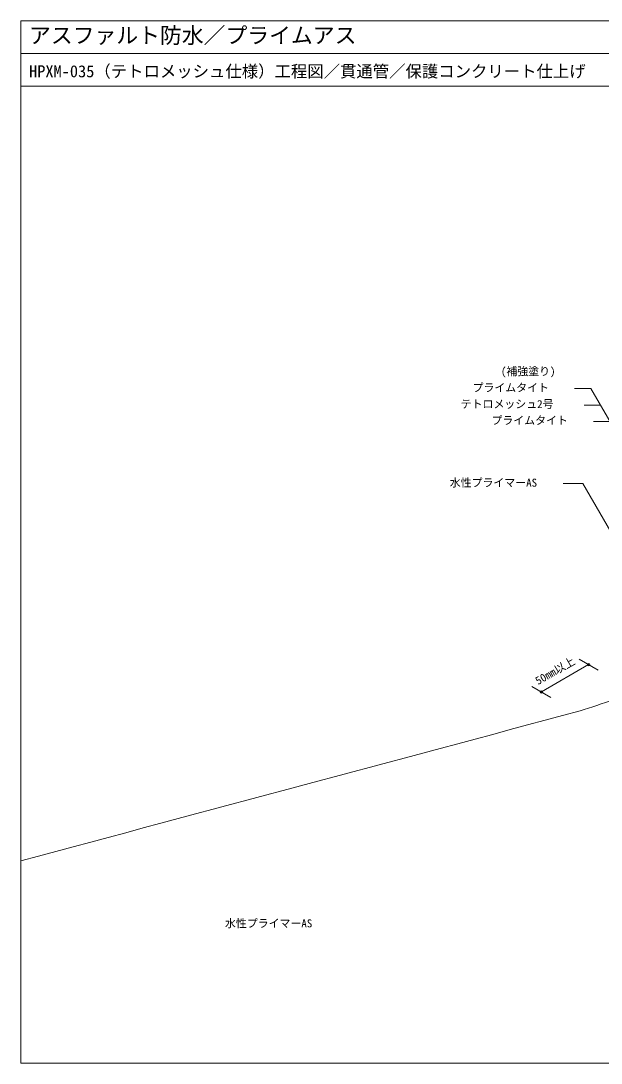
# Model space of a CAD drawing. Units: millimetres, scale not verified. Extents: x -690 to 690, y -478 to 478.
# Drawn here: x -690 to -158, y -478 to 478 of the extents above; entities that cross this region are included whole.
import ezdxf
from ezdxf.enums import TextEntityAlignment as Align

# ---------------------------------------------------------------- set-up
doc = ezdxf.new("R2010")
doc.units = ezdxf.units.MM
doc.header["$LTSCALE"] = 2
for name, color, linetype, lineweight in [('0-0_0', 7, 'Continuous', 18), ('0-1_WAKU', 7, 'Continuous', 18), ('0-2_BOUSUI', 1, 'Continuous', 18), ('0-3_MOJI', 7, 'Continuous', 18)]:
    doc.layers.add(name, color=color, linetype=linetype, lineweight=lineweight)
doc.styles.add('ＭＳ ゴシック', font='')
doc.styles.get('ＭＳ ゴシック').set_extended_font_data('MS Gothic')

msp = doc.modelspace()

# ---------------------------------------------------------------- linework, layer by layer
at = {"layer": '0-0_0'}
msp.add_line((-690, 447.5), (690, 447.5), dxfattribs=at)
at = {"layer": '0-1_WAKU'}
for points in [[(-690, -477.5), (690, -477.5), (690, 477.5), (-690, 477.5)], [(690, 417.5), (-690, 417.5), (-690, 477.5), (690, 477.5)], [(-690, -477.5), (690, -477.5), (690, 477.5), (-690, 477.5)]]:
    msp.add_lwpolyline(points, close=True, dxfattribs=at)
at = {"layer": '0-2_BOUSUI'}
for centre, radius, start, end in [((-443.039, 685.157), 880.821, 287.53327, 291.78183), ((-98235.252, 364788.765), 377887.617, 284.95931, 285.03973)]:
    msp.add_arc(centre, radius, start, end, dxfattribs=at)
at = {"layer": '0-3_MOJI'}
for p, q in [((-182.697, 140.521), (-167.697, 140.521)), ((-49.508, -64.19), (-167.697, 140.521)), ((-174.037, 125.521), (-159.037, 125.521)), ((-165.377, 110.521), (-150.377, 110.521)), ((-175.074, 53.481), (-193.074, 53.481)), ((-108.937, -61.071), (-175.074, 53.481)), ((-169.791, -112.387), (-213.093, -137.387)), ((-161.131, -117.387), (-178.452, -107.387)), ((-204.432, -142.387), (-221.753, -132.387))]:
    msp.add_line(p, q, dxfattribs=at)
for centre in [(-169.791, -112.387), (-213.093, -137.387)]:
    msp.add_circle(centre, 1, dxfattribs=at)

# ---------------------------------------------------------------- texts
at = {"layer": '0-1_WAKU', "style": 'ＭＳ ゴシック'}
for s, height, p in [('アスファルト防水／プライムアス', 14.66, (-682.5, 452.5)), ('HPXM-035（テトロメッシュ仕様）工程図／貫通管／保護コンクリート仕上げ', 11, (-682.5, 422.5))]:
    msp.add_text(s, height=height, dxfattribs=at).set_placement(p, align=Align.BOTTOM_LEFT)
at = {"layer": '0-3_MOJI', "style": 'ＭＳ ゴシック'}
for s, p in [('(補強塗り)', (-250.172, 150.521)), ('プライムタイト', (-276.162, 135.521)), ('テトロメッシュ2号', (-286.994, 120.521)), ('プライムタイト', (-258.841, 105.521)), ('水性プライマーAS', (-297.033, 48.481)), ('水性プライマーAS', (-502.993, -355.291))]:
    msp.add_text(s, height=7.331, dxfattribs=at).set_placement(p, align=Align.BOTTOM_LEFT)
msp.add_text('50mm以上', height=7.331, rotation=29.586, dxfattribs=at).set_placement((-215.031, -133.043), align=Align.BOTTOM_LEFT)

doc.saveas('drawing.dxf')
